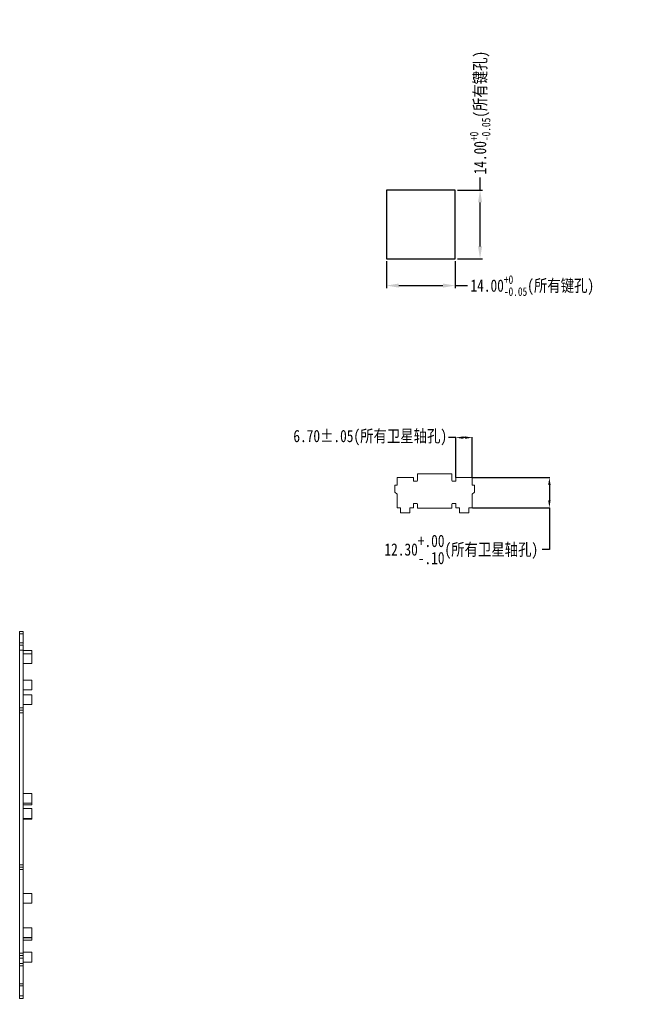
# Model space of a CAD drawing. Header units: inches. Extents: x -365 to 399, y 78 to 478.
# Drawn here: x 152.1 to 399.1, y 77.9 to 477.2 of the extents above; entities that cross this region are included whole.
import ezdxf

# ---------------------------------------------------------------- set-up
doc = ezdxf.new("R2010")
doc.units = ezdxf.units.IN
doc.header["$LTSCALE"] = 2.574606
doc.header["$MEASUREMENT"] = 0
doc.header["$PDMODE"] = 3
doc.header["$PDSIZE"] = 0.3125
doc.layers.get('0').update_dxf_attribs({"linetype": 'CONTINUOUS'})
doc.layers.get('Defpoints').update_dxf_attribs({"linetype": 'CONTINUOUS'})
doc.styles.get("Standard").update_dxf_attribs({"font": 'txt', "width": 0.8})
doc.dimstyles.new('副本 (2) STANDARD', dxfattribs={"dimtxt": 5, "dimasz": 5, "dimexe": 1, "dimexo": 1, "dimgap": 0.09, "dimtad": 0, "dimzin": 4, "dimdsep": 46, "dimtxsty": 'Standard', "dimblk": '_FILLED', "dimcen": 0.09, "dimazin": 1, "dimtp": 0.01, "dimtm": 0.01, "dimtfac": 1, "dimtofl": 0, "dimtmove": 0, "dimatfit": 3, "dimldrblk": '_FILLED', "dimfxl": 1, "dimtolj": 1, "dimtzin": 4, "dimarcsym": 0})
doc.dimstyles.new('副本 STANDARD', dxfattribs={"dimtxt": 5, "dimasz": 3, "dimexe": 0.125, "dimexo": 0.0625, "dimgap": 0.09, "dimtad": 0, "dimtoh": 1, "dimzin": 4, "dimdsep": 46, "dimtxsty": 'Standard', "dimblk": '_FILLED', "dimcen": 0.09, "dimazin": 1, "dimtp": 0.01, "dimtm": 0.01, "dimtfac": 1, "dimtofl": 0, "dimtmove": 0, "dimatfit": 3, "dimldrblk": '_FILLED', "dimfxl": 1, "dimtolj": 1, "dimtzin": 4, "dimarcsym": 0})

# ---------------------------------------------------------------- blocks, each defined once
blk = doc.blocks.new('_FILLED')
at = {"color": 0, "linetype": 'ByBlock'}
blk.add_solid([(0, 0), (-1, 0.167), (-1, -0.167)], dxfattribs=at)
blk = doc.blocks.new('*D2')
at = {"color": 0, "lineweight": -2, "transparency": 16777216}
for p, q in [((339.88, 407.6), (339.88, 412.73)), ((330.72, 407.6), (340.88, 407.6)), ((339.88, 384.6), (339.88, 402.6)), ((330.72, 379.6), (340.88, 379.6))]:
    blk.add_line(p, q, dxfattribs=at)
at = {"layer": 'Defpoints', "color": 0, "transparency": 16777216}
for p in [(329.72, 407.6), (339.88, 407.6), (329.72, 379.6)]:
    blk.add_point(p, dxfattribs=at)
at = {"color": 0, "lineweight": -2, "transparency": 16777216, "xscale": 5, "yscale": 5, "zscale": 5}
for p, rotation in [((339.88, 407.6), 90), ((339.88, 379.6), 270)]:
    blk.add_blockref('_FILLED', p, dxfattribs=dict(at, rotation=rotation))
at = {"color": 0, "transparency": 16777216, "insert": (339.88, 439.19), "char_height": 5, "attachment_point": 5, "rotation": 90}
blk.add_mtext('\\A1;14.00{\\H0.7x;\\S+0^ -0.05;}({\\fSimSun|b0|i0|c134|p2;所有键孔})', dxfattribs=at)
blk = doc.blocks.new('*D3')
at = {"color": 0, "lineweight": -2, "transparency": 16777216}
for p, q in [((301.72, 378.6), (301.72, 367.65)), ((329.72, 378.6), (329.72, 367.65)), ((306.72, 368.65), (324.72, 368.65)), ((329.72, 368.65), (334.72, 368.65))]:
    blk.add_line(p, q, dxfattribs=at)
at = {"layer": 'Defpoints', "color": 0, "transparency": 16777216}
for p in [(301.72, 379.6), (329.72, 379.6), (329.72, 368.65)]:
    blk.add_point(p, dxfattribs=at)
at = {"color": 0, "lineweight": -2, "transparency": 16777216, "xscale": 5, "yscale": 5, "zscale": 5, "rotation": 180}
blk.add_blockref('_FILLED', (301.72, 368.65), dxfattribs=at)
at = {"color": 0, "lineweight": -2, "transparency": 16777216, "xscale": 5, "yscale": 5, "zscale": 5}
blk.add_blockref('_FILLED', (329.72, 368.65), dxfattribs=at)
at = {"color": 0, "transparency": 16777216, "insert": (361.18, 368.65), "char_height": 5, "attachment_point": 5}
blk.add_mtext('\\A1;14.00{\\H0.7x;\\S+0^ -0.05;}({\\fSimSun|b0|i0|c134|p2;所有键孔})', dxfattribs=at)
blk = doc.blocks.new('*D4')
at = {"color": 0, "lineweight": -2, "transparency": 16777216}
for p, q in [((336.79, 290.33), (368.27, 290.33)), ((368.15, 287.33), (368.15, 281.03)), ((336.79, 278.03), (368.27, 278.03)), ((368.15, 278.03), (368.15, 261.01)), ((368.15, 261.01), (365.15, 261.01))]:
    blk.add_line(p, q, dxfattribs=at)
at = {"layer": 'Defpoints', "color": 0, "transparency": 16777216}
for p in [(336.72, 290.33), (336.72, 278.03), (368.15, 278.03)]:
    blk.add_point(p, dxfattribs=at)
at = {"color": 0, "lineweight": -2, "transparency": 16777216, "xscale": 3, "yscale": 3, "zscale": 3}
for p, rotation in [((368.15, 290.33), 90), ((368.15, 278.03), 270)]:
    blk.add_blockref('_FILLED', p, dxfattribs=dict(at, rotation=rotation))
at = {"color": 0, "transparency": 16777216, "insert": (332.23, 261.01), "char_height": 5, "attachment_point": 5}
blk.add_mtext('\\A1;12.30\\S+.00^ -.10;({\\fSimSun|b0|i0|c134|p2;所有卫星轴孔})', dxfattribs=at)
blk = doc.blocks.new('*D5')
at = {"color": 0, "lineweight": -2, "transparency": 16777216}
for p, q in [((330.02, 306.63), (327.02, 306.63)), ((330.02, 290.39), (330.02, 306.76)), ((333.72, 306.63), (333.02, 306.63)), ((336.72, 290.39), (336.72, 306.76))]:
    blk.add_line(p, q, dxfattribs=at)
at = {"layer": 'Defpoints', "color": 0, "transparency": 16777216}
for p in [(336.72, 306.63), (330.02, 290.33), (336.72, 290.33)]:
    blk.add_point(p, dxfattribs=at)
at = {"color": 0, "lineweight": -2, "transparency": 16777216, "xscale": 3, "yscale": 3, "zscale": 3, "rotation": 180}
blk.add_blockref('_FILLED', (330.02, 306.63), dxfattribs=at)
at = {"color": 0, "lineweight": -2, "transparency": 16777216, "xscale": 3, "yscale": 3, "zscale": 3}
blk.add_blockref('_FILLED', (336.72, 306.63), dxfattribs=at)
at = {"color": 0, "transparency": 16777216, "insert": (295.1, 306.63), "char_height": 5, "attachment_point": 5}
blk.add_mtext('\\A1;6.70±.05({\\fSimSun|b0|i0|c134|p2;所有卫星轴孔})', dxfattribs=at)

msp = doc.modelspace()

# ---------------------------------------------------------------- linework, layer by layer
at = {"color": 7, "linetype": 'Continuous'}
for p, q in [((329.718, 407.599), (301.718, 407.599)), ((301.718, 407.599), (301.718, 379.599)), ((329.718, 379.599), (329.718, 407.599)), ((301.718, 379.599), (329.718, 379.599))]:
    msp.add_line(p, q, dxfattribs=at)
at = {"color": 7, "linetype": 'Continuous', "lineweight": 15}
for p, q in [((314.373, 291.826), (328.373, 291.826)), ((314.373, 289.126), (314.373, 291.826)), ((328.373, 291.826), (328.373, 289.126)), ((306.023, 290.326), (312.723, 290.326)), ((306.023, 287.226), (306.023, 290.326)), ((312.723, 290.326), (312.723, 289.126)), ((313.023, 288.826), (314.073, 288.826)), ((328.673, 288.826), (329.723, 288.826)), ((330.023, 290.326), (336.723, 290.326)), ((330.023, 289.126), (330.023, 290.326)), ((336.723, 290.326), (336.723, 287.226)), ((305.198, 287.226), (306.023, 287.226)), ((305.198, 284.326), (305.198, 287.226)), ((306.023, 283.501), (305.198, 284.326)), ((306.023, 278.026), (306.023, 283.501)), ((336.723, 287.226), (337.548, 287.226)), ((337.548, 284.326), (336.723, 283.501)), ((336.723, 283.501), (336.723, 278.026)), ((337.548, 287.226), (337.548, 284.326)), ((312.723, 279.526), (312.723, 278.026)), ((314.073, 279.826), (313.023, 279.826)), ((314.373, 277.826), (314.373, 279.526)), ((328.373, 279.526), (328.373, 277.826)), ((329.723, 279.826), (328.673, 279.826)), ((330.023, 278.026), (330.023, 279.526)), ((307.473, 278.026), (306.023, 278.026)), ((307.473, 275.976), (307.473, 278.026)), ((311.273, 275.976), (307.473, 275.976)), ((311.273, 278.026), (311.273, 275.976)), ((312.723, 278.026), (311.273, 278.026)), ((328.373, 277.826), (314.373, 277.826)), ((331.473, 278.026), (330.023, 278.026)), ((331.473, 275.976), (331.473, 278.026)), ((335.273, 275.976), (331.473, 275.976)), ((335.273, 278.026), (335.273, 275.976)), ((336.723, 278.026), (335.273, 278.026)), ((153.646, 227.586), (152.146, 227.586)), ((152.146, 226.586), (152.146, 227.586)), ((152.146, 226.586), (153.646, 226.586)), ((152.146, 222.958), (152.146, 226.586)), ((153.646, 222.958), (153.646, 226.586)), ((152.146, 222.958), (153.646, 222.958)), ((152.146, 221.958), (152.146, 222.958)), ((152.146, 221.958), (153.646, 221.958)), ((152.146, 219.958), (152.146, 221.958)), ((152.146, 219.958), (153.646, 219.958)), ((152.146, 196.408), (152.146, 219.958)), ((153.646, 196.408), (153.646, 219.958)), ((157.146, 219.821), (153.646, 219.821)), ((157.146, 218.458), (157.146, 219.821)), ((157.146, 218.458), (153.646, 218.458)), ((157.146, 214.458), (157.146, 218.457)), ((153.646, 214.458), (157.146, 214.458)), ((157.146, 207.731), (153.646, 207.731)), ((157.146, 203.731), (157.146, 207.73)), ((153.646, 203.731), (157.146, 203.731)), ((157.146, 201.741), (153.646, 201.741)), ((157.146, 197.741), (157.146, 201.741)), ((152.146, 196.408), (153.646, 196.408)), ((152.146, 195.408), (152.146, 196.408)), ((153.646, 197.741), (157.146, 197.741)), ((152.146, 195.408), (153.646, 195.408)), ((152.146, 194.408), (152.146, 195.408)), ((152.146, 194.408), (153.646, 194.408)), ((152.146, 132.408), (152.146, 194.408)), ((153.646, 132.408), (153.646, 194.408)), ((157.146, 161.468), (153.646, 161.468)), ((157.146, 157.468), (157.146, 161.467)), ((153.646, 157.468), (157.146, 157.468)), ((153.646, 156.783), (157.146, 156.783)), ((157.146, 156.783), (157.146, 157.468)), ((157.146, 155.287), (153.646, 155.287)), ((157.146, 151.287), (157.146, 155.287)), ((153.646, 151.287), (157.146, 151.287)), ((153.646, 151.044), (157.146, 151.044)), ((157.146, 151.044), (157.146, 151.287)), ((152.146, 132.408), (153.646, 132.408)), ((152.146, 131.408), (152.146, 132.408)), ((152.146, 131.408), (153.646, 131.408)), ((152.146, 130.408), (152.146, 131.408)), ((153.646, 130.408), (152.146, 130.408)), ((152.146, 96.338), (152.146, 130.408)), ((153.646, 96.338), (153.646, 130.408)), ((157.146, 120.708), (153.646, 120.708)), ((157.146, 116.708), (157.146, 120.707)), ((153.646, 116.708), (157.146, 116.708)), ((157.146, 106.692), (153.646, 106.692)), ((157.146, 102.692), (157.146, 106.692)), ((153.646, 102.692), (157.146, 102.692)), ((153.646, 102.658), (157.146, 102.658)), ((153.646, 101.658), (157.146, 101.658)), ((157.146, 102.658), (157.146, 102.692)), ((157.146, 101.658), (157.146, 102.692)), ((152.146, 96.338), (153.646, 96.338)), ((152.146, 95.338), (152.146, 96.338)), ((157.146, 96.683), (153.646, 96.683)), ((157.146, 92.683), (157.146, 96.683)), ((152.146, 95.338), (153.646, 95.338)), ((152.146, 94.337), (152.146, 95.338)), ((153.646, 94.337), (152.146, 94.337)), ((152.146, 92.166), (152.146, 94.337)), ((153.646, 92.165), (152.146, 92.166)), ((152.146, 91.172), (152.146, 92.166)), ((153.646, 95.338), (153.646, 94.337)), ((153.646, 94.337), (153.646, 92.165)), ((153.646, 92.683), (157.146, 92.683)), ((153.646, 91.172), (153.646, 92.165)), ((152.146, 91.172), (153.646, 91.172)), ((152.146, 83.856), (152.146, 91.172)), ((153.646, 83.856), (153.646, 91.172)), ((152.146, 83.856), (153.646, 83.856)), ((152.146, 83.849), (152.146, 83.856)), ((152.146, 83.849), (153.646, 83.849)), ((152.146, 82.993), (152.146, 83.849)), ((153.646, 84.123), (153.648, 84.123)), ((153.646, 83.849), (153.646, 83.856)), ((153.646, 82.996), (152.146, 82.993)), ((152.146, 78.883), (152.146, 82.993)), ((153.646, 78.883), (153.646, 82.996)), ((152.146, 78.883), (153.646, 78.883)), ((152.146, 77.883), (152.146, 78.883)), ((152.146, 77.883), (153.646, 77.883))]:
    msp.add_line(p, q, dxfattribs=at)
for centre, start, end in [((313.023, 289.126), 180, 270), ((314.073, 289.126), 270, 0), ((328.673, 289.126), 180, 270), ((329.723, 289.126), 270, 0), ((313.023, 279.526), 90, 180), ((314.073, 279.526), 0, 90), ((328.673, 279.526), 90, 180), ((329.723, 279.526), 0, 90)]:
    msp.add_arc(centre, 0.3, start, end, dxfattribs=at)
for points, knots in [([(153.646, 226.586), (153.646, 226.717), (153.646, 226.979), (153.646, 227.309), (153.646, 227.541), (153.646, 227.571), (153.646, 227.586)], [0, 0, 0, 0, 0.2499997, 0.5000028, 0.7499993, 1, 1, 1, 1]), ([(153.646, 222.958), (153.646, 222.825), (153.646, 222.582), (153.646, 222.393), (153.646, 222.308)], [0, 0, 0, 0, 0.548258, 1, 1, 1, 1]), ([(153.646, 219.958), (153.646, 220.22), (153.646, 220.744), (153.646, 221.405), (153.646, 221.867), (153.646, 221.928), (153.646, 221.958)], [0, 0, 0, 0, 0.2500007, 0.4999986, 0.7499998, 1, 1, 1, 1]), ([(153.646, 196.408), (153.646, 196.277), (153.646, 196.015), (153.646, 195.684), (153.646, 195.453), (153.646, 195.423), (153.646, 195.408)], [0, 0, 0, 0, 0.25000026, 0.49999834, 0.74999974, 1, 1, 1, 1]), ([(153.646, 194.408), (153.646, 194.539), (153.646, 194.801), (153.646, 195.131), (153.646, 195.363), (153.646, 195.393), (153.646, 195.408)], [0, 0, 0, 0, 0.2499993, 0.5000007, 0.7499955, 1, 1, 1, 1]), ([(153.646, 131.408), (153.646, 131.423), (153.646, 131.453), (153.646, 131.684), (153.646, 132.015), (153.646, 132.277), (153.646, 132.408)], [0, 0, 0, 0, 0.25000447, 0.49999835, 0.7500015, 1, 1, 1, 1]), ([(153.646, 131.408), (153.646, 131.393), (153.646, 131.363), (153.646, 131.131), (153.646, 130.801), (153.646, 130.539), (153.646, 130.408)], [0, 0, 0, 0, 0.2499997, 0.5000018, 0.7499998, 1, 1, 1, 1]), ([(153.646, 95.338), (153.646, 95.353), (153.646, 95.383), (153.646, 95.614), (153.646, 95.945), (153.646, 96.207), (153.646, 96.338)], [0, 0, 0, 0, 0.2500004, 0.4999998, 0.7499991, 1, 1, 1, 1]), ([(153.646, 83.661), (153.646, 83.647), (153.646, 83.561), (153.646, 83.328), (153.646, 83.106), (153.646, 82.996)], [0, 0, 0, 0, 0.0862008, 0.5431023, 1, 1, 1, 1]), ([(153.646, 77.883), (153.646, 77.898), (153.646, 77.928), (153.646, 78.159), (153.646, 78.489), (153.646, 78.752), (153.646, 78.883)], [0, 0, 0, 0, 0.25000087, 0.50000023, 0.7499996, 1, 1, 1, 1])]:
    msp.add_open_spline(points, degree=3, knots=knots, dxfattribs=at)

# ---------------------------------------------------------------- dimensions: what is measured, and where the dimension line sits
at = {"color": 3}
dim = msp.add_linear_dim(base=(339.876, 407.599), p1=(329.718, 379.599), p2=(329.718, 407.599), angle=90, text='14.00{\\H0.7x;\\S+0^ -0.05;}({\\fSimSun|b0|i0|c134|p2;所有键孔})', dimstyle='副本 (2) STANDARD', dxfattribs=at)
dim.commit()
dim.dimension.update_dxf_attribs({"geometry": '*D2', "text_midpoint": (339.876, 439.194), "dimtype": 160})
dim = msp.add_linear_dim(base=(329.718, 368.651), p1=(301.718, 379.599), p2=(329.718, 379.599), text='14.00{\\H0.7x;\\S+0^ -0.05;}({\\fSimSun|b0|i0|c134|p2;所有键孔})', dimstyle='副本 (2) STANDARD', dxfattribs=at)
dim.commit()
dim.dimension.update_dxf_attribs({"geometry": '*D3', "text_midpoint": (361.183, 368.651), "dimtype": 160})
dim = msp.add_linear_dim(base=(336.723, 306.631), p1=(330.023, 290.326), p2=(336.723, 290.326), text='<>({\\fSimSun|b0|i0|c134|p2;所有卫星轴孔})', dimstyle='副本 STANDARD', override={"dimtol": 1, "dimtp": 0.05, "dimtm": 0.05}, dxfattribs=at)
dim.commit()
dim.dimension.update_dxf_attribs({"geometry": '*D5', "text_midpoint": (295.105, 306.631), "dimtype": 160})
dim = msp.add_linear_dim(base=(368.147, 278.026), p1=(336.723, 290.326), p2=(336.723, 278.026), angle=90, text='<>({\\fSimSun|b0|i0|c134|p2;所有卫星轴孔})', dimstyle='副本 STANDARD', override={"dimgap": 0.09, "dimtol": 1, "dimlim": 0, "dimtp": 0, "dimtm": 0.1}, dxfattribs=at)
dim.commit()
dim.dimension.update_dxf_attribs({"geometry": '*D4', "text_midpoint": (332.228, 261.008), "dimtype": 160})

doc.saveas('drawing.dxf')
